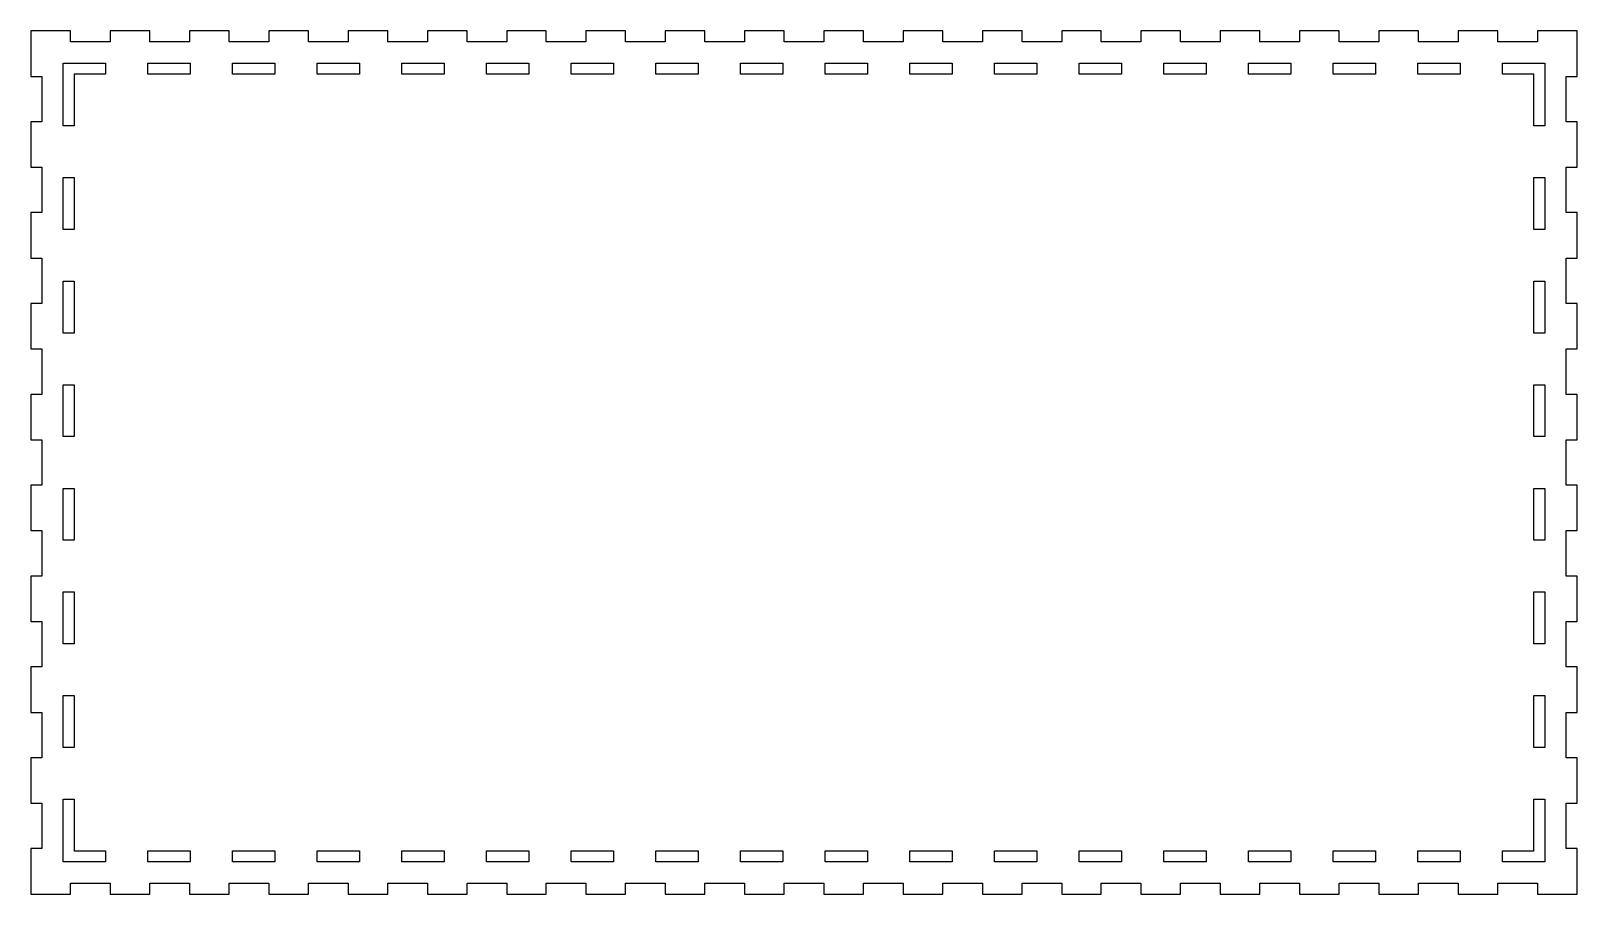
# Model space of a CAD drawing. Header units: millimetres. Extents: x 215 to 645, y 0 to 240.
import ezdxf

# ---------------------------------------------------------------- set-up
doc = ezdxf.new("R2010")
doc.units = ezdxf.units.MM
doc.layers.get('0').update_dxf_attribs({"linetype": 'CONTINUOUS'})

msp = doc.modelspace()

# ---------------------------------------------------------------- linework, layer by layer
for points in [[(633.97, 3), (633.97, 0), (645, 0), (645, 12.63), (642, 12.63), (642, 25.26), (645, 25.26), (645, 37.89), (642, 37.89), (642, 50.53), (645, 50.53), (645, 63.16), (642, 63.16), (642, 75.79), (645, 75.79), (645, 88.42), (642, 88.42), (642, 101.05), (645, 101.05), (645, 113.68), (642, 113.68), (642, 126.32), (645, 126.32), (645, 138.95), (642, 138.95), (642, 151.58), (645, 151.58), (645, 164.21), (642, 164.21), (642, 176.84), (645, 176.84), (645, 189.47), (642, 189.47), (642, 202.11), (645, 202.11), (645, 214.74), (642, 214.74), (642, 227.37), (645, 227.37), (645, 240), (633.97, 240), (633.97, 237), (622.95, 237), (622.95, 240), (611.92, 240), (611.92, 237), (600.9, 237), (600.9, 240), (589.87, 240), (589.87, 237), (578.85, 237), (578.85, 240), (567.82, 240), (567.82, 237), (556.79, 237), (556.79, 240), (545.77, 240), (545.77, 237), (534.74, 237), (534.74, 240), (523.72, 240), (523.72, 237), (512.69, 237), (512.69, 240), (501.67, 240), (501.67, 237), (490.64, 237), (490.64, 240), (479.62, 240), (479.62, 237), (468.59, 237), (468.59, 240), (457.56, 240), (457.56, 237), (446.54, 237), (446.54, 240), (435.51, 240), (435.51, 237), (424.49, 237), (424.49, 240), (413.46, 240), (413.46, 237), (402.44, 237), (402.44, 240), (391.41, 240), (391.41, 237), (380.38, 237), (380.38, 240), (369.36, 240), (369.36, 237), (358.33, 237), (358.33, 240), (347.31, 240), (347.31, 237), (336.28, 237), (336.28, 240), (325.26, 240), (325.26, 237), (314.23, 237), (314.23, 240), (303.21, 240), (303.21, 237), (292.18, 237), (292.18, 240), (281.15, 240), (281.15, 237), (270.13, 237), (270.13, 240), (259.1, 240), (259.1, 237), (248.08, 237), (248.08, 240), (237.05, 240), (237.05, 237), (226.03, 237), (226.03, 240), (215, 240), (215, 227.37), (218, 227.37), (218, 214.74), (215, 214.74), (215, 202.11), (218, 202.11), (218, 189.47), (215, 189.47), (215, 176.84), (218, 176.84), (218, 164.21), (215, 164.21), (215, 151.58), (218, 151.58), (218, 138.95), (215, 138.95), (215, 126.32), (218, 126.32), (218, 113.68), (215, 113.68), (215, 101.05), (218, 101.05), (218, 88.42), (215, 88.42), (215, 75.79), (218, 75.79), (218, 63.16), (215, 63.16), (215, 50.53), (218, 50.53), (218, 37.89), (215, 37.89), (215, 25.26), (218, 25.26), (218, 12.63), (215, 12.63), (215, 0), (226.03, 0), (226.03, 3), (237.05, 3), (237.05, 0), (248.08, 0), (248.08, 3), (259.1, 3), (259.1, 0), (270.13, 0), (270.13, 3), (281.15, 3), (281.15, 0), (292.18, 0), (292.18, 3), (303.21, 3), (303.21, 0), (314.23, 0), (314.23, 3), (325.26, 3), (325.26, 0), (336.28, 0), (336.28, 3), (347.31, 3), (347.31, 0), (358.33, 0), (358.33, 3), (369.36, 3), (369.36, 0), (380.38, 0), (380.38, 3), (391.41, 3), (391.41, 0), (402.44, 0), (402.44, 3), (413.46, 3), (413.46, 0), (424.49, 0), (424.49, 3), (435.51, 3), (435.51, 0), (446.54, 0), (446.54, 3), (457.56, 3), (457.56, 0), (468.59, 0), (468.59, 3), (479.62, 3), (479.62, 0), (490.64, 0), (490.64, 3), (501.67, 3), (501.67, 0), (512.69, 0), (512.69, 3), (523.72, 3), (523.72, 0), (534.74, 0), (534.74, 3), (545.77, 3), (545.77, 0), (556.79, 0), (556.79, 3), (567.82, 3), (567.82, 0), (578.85, 0), (578.85, 3), (589.87, 3), (589.87, 0), (600.9, 0), (600.9, 3), (611.92, 3), (611.92, 0), (622.95, 0), (622.95, 3)], [(227, 228), (227, 213.6), (224, 213.6), (224, 231), (235.77, 231), (235.77, 228)], [(259.31, 228), (247.54, 228), (247.54, 231), (259.31, 231)], [(282.86, 228), (271.09, 228), (271.09, 231), (282.86, 231)], [(306.4, 228), (294.63, 228), (294.63, 231), (306.4, 231)], [(329.94, 228), (318.17, 228), (318.17, 231), (329.94, 231)], [(353.49, 228), (341.71, 228), (341.71, 231), (353.49, 231)], [(377.03, 231), (377.03, 228), (365.26, 228), (365.26, 231)], [(400.57, 228), (388.8, 228), (388.8, 231), (400.57, 231)], [(424.11, 231), (424.11, 228), (412.34, 228), (412.34, 231)], [(447.66, 231), (447.66, 228), (435.89, 228), (435.89, 231)], [(471.2, 231), (471.2, 228), (459.43, 228), (459.43, 231)], [(494.74, 228), (482.97, 228), (482.97, 231), (494.74, 231)], [(518.29, 231), (518.29, 228), (506.51, 228), (506.51, 231)], [(541.83, 231), (541.83, 228), (530.06, 228), (530.06, 231)], [(565.37, 231), (565.37, 228), (553.6, 228), (553.6, 231)], [(588.91, 228), (577.14, 228), (577.14, 231), (588.91, 231)], [(612.46, 231), (612.46, 228), (600.69, 228), (600.69, 231)], [(636, 228), (636, 213.6), (633, 213.6), (633, 228), (624.23, 228), (624.23, 231), (636, 231)], [(224, 199.2), (227, 199.2), (227, 184.8), (224, 184.8)], [(633, 184.8), (633, 199.2), (636, 199.2), (636, 184.8)], [(227, 170.4), (227, 156), (224, 156), (224, 170.4)], [(633, 156), (633, 170.4), (636, 170.4), (636, 156)], [(224, 141.6), (227, 141.6), (227, 127.2), (224, 127.2)], [(636, 127.2), (633, 127.2), (633, 141.6), (636, 141.6)], [(224, 112.8), (227, 112.8), (227, 98.4), (224, 98.4)], [(636, 98.4), (633, 98.4), (633, 112.8), (636, 112.8)], [(227, 84), (227, 69.6), (224, 69.6), (224, 84)], [(633, 69.6), (633, 84), (636, 84), (636, 69.6)], [(227, 55.2), (227, 40.8), (224, 40.8), (224, 55.2)], [(636, 40.8), (633, 40.8), (633, 55.2), (636, 55.2)], [(227, 26.4), (227, 12), (235.77, 12), (235.77, 9), (224, 9), (224, 12), (224, 26.4)], [(633, 12), (633, 26.4), (636, 26.4), (636, 9), (624.23, 9), (624.23, 12)], [(247.54, 9), (247.54, 12), (259.31, 12), (259.31, 9)], [(271.09, 12), (282.86, 12), (282.86, 9), (271.09, 9)], [(294.63, 9), (294.63, 12), (306.4, 12), (306.4, 9)], [(318.17, 9), (318.17, 12), (329.94, 12), (329.94, 9)], [(341.71, 9), (341.71, 12), (353.49, 12), (353.49, 9)], [(365.26, 12), (377.03, 12), (377.03, 9), (365.26, 9)], [(388.8, 9), (388.8, 12), (400.57, 12), (400.57, 9)], [(412.34, 9), (412.34, 12), (424.11, 12), (424.11, 9)], [(435.89, 9), (435.89, 12), (447.66, 12), (447.66, 9)], [(459.43, 12), (471.2, 12), (471.2, 9), (459.43, 9)], [(482.97, 9), (482.97, 12), (494.74, 12), (494.74, 9)], [(506.51, 12), (518.29, 12), (518.29, 9), (506.51, 9)], [(530.06, 12), (541.83, 12), (541.83, 9), (530.06, 9)], [(553.6, 12), (565.37, 12), (565.37, 9), (553.6, 9)], [(577.14, 12), (588.91, 12), (588.91, 9), (577.14, 9)], [(600.69, 12), (612.46, 12), (612.46, 9), (600.69, 9)]]:
    msp.add_lwpolyline(points, close=True)

doc.saveas('drawing.dxf')
